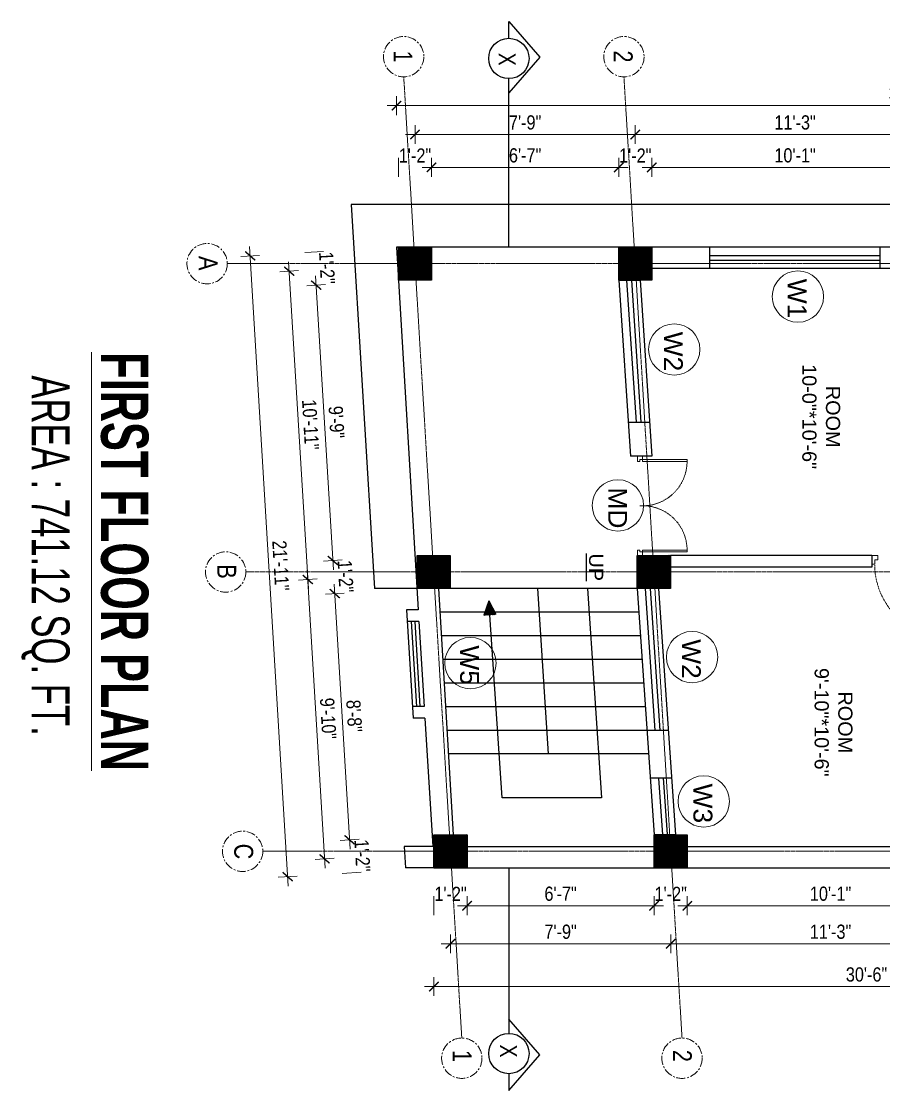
# Model space of a CAD drawing. Header units: inches. Extents: x -10117506 to -5032697, y -6529230 to -3253155.
# Drawn here: x -5061862.5 to -5061497.7, y -3254691.6 to -3254239.3 of the extents above; entities that cross this region are included whole.
import ezdxf

# ---------------------------------------------------------------- set-up
doc = ezdxf.new("R2010")
doc.units = ezdxf.units.IN
doc.header["$LTSCALE"] = 2
doc.header["$MEASUREMENT"] = 0
doc.header["$PDMODE"] = 34
doc.linetypes.add('CENTER', pattern=[2, 1.25, -0.25, 0.25, -0.25])
doc.linetypes.add('HIDDEN', pattern=[0.375, 0.25, -0.125])
doc.layers.get('0').update_dxf_attribs({"linetype": 'CONTINUOUS'})
doc.layers.get('DEFPOINTS').update_dxf_attribs({"color": 141, "linetype": 'CONTINUOUS'})
doc.layers.add('A-Hatch', color=7, linetype='CONTINUOUS')
for name, color, linetype, lineweight in [('Annotate-Lite.w', 177, 'CONTINUOUS', 9), ('Annotations-Bold.w', 177, 'CONTINUOUS', 13), ('DIM 1-100', 4, 'CONTINUOUS', 13), ('Door-Window.w', 4, 'CONTINUOUS', 15), ('TEXT', 181, 'CONTINUOUS', 25), ('Text-100.w', 254, 'CONTINUOUS', 9)]:
    doc.layers.add(name, color=color, linetype=linetype, lineweight=lineweight)
doc.styles.add('ARAIL', font='ARIALN.TTF')
doc.styles.add('Arial', font='arial.ttf', dxfattribs={"width": 0.8, "height": 12})
doc.styles.add('arial.', font='arial.ttf')
doc.styles.add('gaurav', font='arial.ttf')
doc.styles.get("Standard").update_dxf_attribs({"font": 'ARIALN.TTF'})
doc.dimstyles.new('1 by 96', dxfattribs={"dimtxt": 6, "dimasz": 4, "dimexe": 4, "dimexo": 4, "dimgap": 2, "dimtad": 1, "dimdec": 0, "dimzin": 0, "dimdsep": 46, "dimlunit": 4, "dimtxsty": 'Standard', "dimblk": 'ARCHTICK', "dimcen": 0, "dimdle": 4, "dimadec": 0, "dimazin": 0, "dimtfac": 1, "dimtdec": 0, "dimtix": 1, "dimtofl": 0, "dimtmove": 1, "dimatfit": 3, "dimldrblk": 'ARCHTICK', "dimfxl": 4, "dimfxlon": 1, "dimtolj": 1, "dimtzin": 0, "dimlwd": -1, "dimlwe": -1, "dimarcsym": 0})

# ---------------------------------------------------------------- blocks, each defined once
blk = doc.blocks.new('FDFDRE')
at = {"ltscale": 3}
for p, q in [((165701.11, -58637.82), (165701.1, -58641.5)), ((165704.78, -58637.83), (165701.11, -58637.82)), ((165704.78, -58639.66), (165703.55, -58639.66)), ((165703.55, -58639.66), (165703.55, -58641.5)), ((165704.78, -58639.66), (165704.78, -58637.83)), ((165766.98, -58637.83), (165770.65, -58637.82)), ((165766.98, -58639.66), (165766.98, -58637.83)), ((165766.98, -58639.66), (165768.2, -58639.66)), ((165768.2, -58639.66), (165768.2, -58641.5)), ((165770.65, -58637.82), (165770.65, -58641.5)), ((165701.1, -58641.5), (165703.55, -58641.5)), ((165703.55, -58641.5), (165703.53, -58672.63)), ((165703.55, -58641.5), (165704.78, -58641.5)), ((165704.78, -58641.5), (165704.76, -58672.65)), ((165766.98, -58641.5), (165767, -58672.65)), ((165768.2, -58641.5), (165766.98, -58641.5)), ((165770.65, -58641.5), (165768.2, -58641.5)), ((165768.2, -58641.5), (165768.22, -58672.63)), ((165703.53, -58672.63), (165704.76, -58672.65)), ((165768.22, -58672.63), (165767, -58672.65))]:
    blk.add_line(p, q, dxfattribs=at)
at = {"layer": 'Door-Window.w', "color": 9, "linetype": 'HIDDEN', "lineweight": 18}
for centre, start, end in [((165704.78, -58641.5), 269.96183, 3.38353), ((165766.98, -58641.5), 176.61647, 270.03817)]:
    blk.add_arc(centre, 31.16, start, end, dxfattribs=at)
blk = doc.blocks.new('3-0')
at = {"ltscale": 3}
for p, q in [((11063.05, 10097.68), (11065.97, 10099.9)), ((11063.05, 10097.68), (11064.53, 10095.73)), ((11065.25, 10097.81), (11066.71, 10098.92)), ((11065.99, 10096.84), (11065.25, 10097.81)), ((11065.97, 10099.9), (11066.71, 10098.92)), ((11065.99, 10096.84), (11064.53, 10095.73)), ((11085.5, 10074.13), (11110.32, 10092.96)), ((11111.05, 10091.97), (11110.32, 10092.96)), ((11086.24, 10073.15), (11111.05, 10091.97)), ((11084.04, 10073.02), (11082.57, 10071.91)), ((11082.57, 10071.91), (11084.79, 10068.98)), ((11084.04, 10073.02), (11084.78, 10072.04)), ((11084.78, 10072.04), (11086.24, 10073.15)), ((11084.79, 10068.98), (11087.72, 10071.2)), ((11086.24, 10073.15), (11085.5, 10074.13)), ((11087.72, 10071.2), (11086.24, 10073.15))]:
    blk.add_line(p, q, dxfattribs=at)
at = {"layer": 'Door-Window.w', "color": 9, "linetype": 'HIDDEN', "lineweight": 18}
blk.add_arc((11085.5, 10074.13), 31.16, 37.1906, 127.1465, dxfattribs=at)
blk = doc.blocks.new('_ArchTick')
at = {"color": 0, "linetype": 'ByBlock', "const_width": 0.15}
blk.add_lwpolyline([(-0.5, -0.5), (0.5, 0.5)], dxfattribs=at)
blk = doc.blocks.new('*D1929')
at = {"layer": 'DEFPOINTS', "color": 0, "ltscale": 0.5, "transparency": 16777216}
for p in [(-5061595.8, -3254301.04), (-5061595.8, -3254334.75), (-5061474.56, -3254334.75)]:
    blk.add_point(p, dxfattribs=at)
at = {"layer": 'DIM 1-100', "color": 0, "ltscale": 0.5, "transparency": 16777216}
for p, q in [((-5061470.56, -3254301.04), (-5061599.8, -3254301.04)), ((-5061595.8, -3254305.04), (-5061595.8, -3254297.04)), ((-5061474.56, -3254305.04), (-5061474.56, -3254297.04))]:
    blk.add_line(p, q, dxfattribs=at)
at = {"layer": 'DIM 1-100', "color": 0, "ltscale": 0.5, "transparency": 16777216, "xscale": 4, "yscale": 4, "zscale": 4, "rotation": 180}
blk.add_blockref('_ArchTick', (-5061595.8, -3254301.04), dxfattribs=at)
at = {"layer": 'DIM 1-100', "color": 0, "ltscale": 0.5, "transparency": 16777216, "xscale": 4, "yscale": 4, "zscale": 4}
blk.add_blockref('_ArchTick', (-5061474.56, -3254301.04), dxfattribs=at)
at = {"layer": 'DIM 1-100', "color": 0, "ltscale": 0.5, "transparency": 16777216, "insert": (-5061535.18, -3254295.98), "char_height": 6, "attachment_point": 5}
blk.add_mtext('\\A1;10\'-1"', dxfattribs=at)
blk = doc.blocks.new('*D1930')
at = {"layer": 'DEFPOINTS', "color": 0, "ltscale": 0.5, "transparency": 16777216}
for p in [(-5061609.8, -3254301.04), (-5061609.8, -3254334.75), (-5061595.8, -3254334.75)]:
    blk.add_point(p, dxfattribs=at)
at = {"layer": 'DIM 1-100', "color": 0, "ltscale": 0.5, "transparency": 16777216}
for p, q in [((-5061609.8, -3254305.04), (-5061609.8, -3254297.04)), ((-5061595.8, -3254305.04), (-5061595.8, -3254297.04))]:
    blk.add_line(p, q, dxfattribs=at)
at = {"layer": 'DIM 1-100', "color": 0, "ltscale": 0.5, "transparency": 16777216, "insert": (-5061602.8, -3254296.03), "char_height": 6, "attachment_point": 5}
blk.add_mtext('\\A1;1\'-2"', dxfattribs=at)
blk = doc.blocks.new('*D1931')
at = {"layer": 'DEFPOINTS', "color": 0, "ltscale": 0.5, "transparency": 16777216}
for p in [(-5061688.97, -3254301.04), (-5061688.97, -3254334.75), (-5061609.8, -3254334.75)]:
    blk.add_point(p, dxfattribs=at)
at = {"layer": 'DIM 1-100', "color": 0, "ltscale": 0.5, "transparency": 16777216}
for p, q in [((-5061605.8, -3254301.04), (-5061692.97, -3254301.04)), ((-5061688.97, -3254305.04), (-5061688.97, -3254297.04)), ((-5061609.8, -3254305.04), (-5061609.8, -3254297.04))]:
    blk.add_line(p, q, dxfattribs=at)
at = {"layer": 'DIM 1-100', "color": 0, "ltscale": 0.5, "transparency": 16777216, "xscale": 4, "yscale": 4, "zscale": 4, "rotation": 180}
blk.add_blockref('_ArchTick', (-5061688.97, -3254301.04), dxfattribs=at)
at = {"layer": 'DIM 1-100', "color": 0, "ltscale": 0.5, "transparency": 16777216, "xscale": 4, "yscale": 4, "zscale": 4}
blk.add_blockref('_ArchTick', (-5061609.8, -3254301.04), dxfattribs=at)
at = {"layer": 'DIM 1-100', "color": 0, "ltscale": 0.5, "transparency": 16777216, "insert": (-5061649.39, -3254295.98), "char_height": 6, "attachment_point": 5}
blk.add_mtext('\\A1;6\'-7"', dxfattribs=at)
blk = doc.blocks.new('*D1932')
at = {"layer": 'DEFPOINTS', "color": 0, "ltscale": 0.5, "transparency": 16777216}
for p in [(-5061702.97, -3254301.04), (-5061702.97, -3254334.75), (-5061688.97, -3254334.75)]:
    blk.add_point(p, dxfattribs=at)
at = {"layer": 'DIM 1-100', "color": 0, "ltscale": 0.5, "transparency": 16777216}
for p, q in [((-5061702.97, -3254305.04), (-5061702.97, -3254297.04)), ((-5061688.97, -3254305.04), (-5061688.97, -3254297.04))]:
    blk.add_line(p, q, dxfattribs=at)
at = {"layer": 'DIM 1-100', "color": 0, "ltscale": 0.5, "transparency": 16777216, "insert": (-5061695.97, -3254296.03), "char_height": 6, "attachment_point": 5}
blk.add_mtext('\\A1;1\'-2"', dxfattribs=at)
blk = doc.blocks.new('*D1933')
at = {"layer": 'DEFPOINTS', "color": 0, "ltscale": 0.5, "transparency": 16777216}
for p in [(-5061602.8, -3254287.11), (-5061695.97, -3254341.75), (-5061602.8, -3254341.75)]:
    blk.add_point(p, dxfattribs=at)
at = {"layer": 'DIM 1-100', "color": 0, "ltscale": 0.5, "transparency": 16777216}
for p, q in [((-5061699.97, -3254287.11), (-5061598.8, -3254287.11)), ((-5061695.97, -3254291.11), (-5061695.97, -3254283.11)), ((-5061602.8, -3254291.11), (-5061602.8, -3254283.11))]:
    blk.add_line(p, q, dxfattribs=at)
at = {"layer": 'DIM 1-100', "color": 0, "ltscale": 0.5, "transparency": 16777216, "xscale": 4, "yscale": 4, "zscale": 4, "rotation": 180}
blk.add_blockref('_ArchTick', (-5061695.97, -3254287.11), dxfattribs=at)
at = {"layer": 'DIM 1-100', "color": 0, "ltscale": 0.5, "transparency": 16777216, "xscale": 4, "yscale": 4, "zscale": 4}
blk.add_blockref('_ArchTick', (-5061602.8, -3254287.11), dxfattribs=at)
at = {"layer": 'DIM 1-100', "color": 0, "ltscale": 0.5, "transparency": 16777216, "insert": (-5061649.39, -3254282.05), "char_height": 6, "attachment_point": 5}
blk.add_mtext('\\A1;7\'-9"', dxfattribs=at)
blk = doc.blocks.new('*D1934')
at = {"layer": 'DEFPOINTS', "color": 0, "ltscale": 0.5, "transparency": 16777216}
for p in [(-5061467.56, -3254287.11), (-5061602.8, -3254341.75), (-5061467.56, -3254341.75)]:
    blk.add_point(p, dxfattribs=at)
at = {"layer": 'DIM 1-100', "color": 0, "ltscale": 0.5, "transparency": 16777216}
for p, q in [((-5061606.8, -3254287.11), (-5061463.56, -3254287.11)), ((-5061602.8, -3254291.11), (-5061602.8, -3254283.11)), ((-5061467.56, -3254291.11), (-5061467.56, -3254283.11))]:
    blk.add_line(p, q, dxfattribs=at)
at = {"layer": 'DIM 1-100', "color": 0, "ltscale": 0.5, "transparency": 16777216, "xscale": 4, "yscale": 4, "zscale": 4, "rotation": 180}
blk.add_blockref('_ArchTick', (-5061602.8, -3254287.11), dxfattribs=at)
at = {"layer": 'DIM 1-100', "color": 0, "ltscale": 0.5, "transparency": 16777216, "xscale": 4, "yscale": 4, "zscale": 4}
blk.add_blockref('_ArchTick', (-5061467.56, -3254287.11), dxfattribs=at)
at = {"layer": 'DIM 1-100', "color": 0, "ltscale": 0.5, "transparency": 16777216, "insert": (-5061535.18, -3254282.05), "char_height": 6, "attachment_point": 5}
blk.add_mtext('\\A1;11\'-3"', dxfattribs=at)
blk = doc.blocks.new('*D1936')
at = {"layer": 'DEFPOINTS', "color": 0, "ltscale": 0.5, "transparency": 16777216}
for p in [(-5061703.82, -3254274.9), (-5061703.82, -3254334.75), (-5061269.77, -3254334.75)]:
    blk.add_point(p, dxfattribs=at)
at = {"layer": 'DIM 1-100', "color": 0, "ltscale": 0.5, "transparency": 16777216}
for p, q in [((-5061703.82, -3254278.9), (-5061703.82, -3254270.9)), ((-5061269.77, -3254278.9), (-5061269.77, -3254270.9)), ((-5061265.77, -3254274.9), (-5061707.82, -3254274.9))]:
    blk.add_line(p, q, dxfattribs=at)
at = {"layer": 'DIM 1-100', "color": 0, "ltscale": 0.5, "transparency": 16777216, "xscale": 4, "yscale": 4, "zscale": 4, "rotation": 180}
blk.add_blockref('_ArchTick', (-5061703.82, -3254274.9), dxfattribs=at)
at = {"layer": 'DIM 1-100', "color": 0, "ltscale": 0.5, "transparency": 16777216, "xscale": 4, "yscale": 4, "zscale": 4}
blk.add_blockref('_ArchTick', (-5061269.77, -3254274.9), dxfattribs=at)
at = {"layer": 'DIM 1-100', "color": 0, "ltscale": 0.5, "transparency": 16777216, "insert": (-5061486.79, -3254269.84), "char_height": 6, "attachment_point": 5}
blk.add_mtext('\\A1;36\'-2"', dxfattribs=at)
blk = doc.blocks.new('*D1937')
at = {"layer": 'DEFPOINTS', "color": 0, "ltscale": 0.5, "transparency": 16777216}
for p in [(-5061703.82, -3254334.75), (-5061737.77, -3254350.84), (-5061702.98, -3254348.75)]:
    blk.add_point(p, dxfattribs=at)
at = {"layer": 'DIM 1-100', "color": 0, "ltscale": 0.5, "transparency": 16777216}
for p, q in [((-5061734.62, -3254336.6), (-5061742.6, -3254337.08)), ((-5061733.78, -3254350.6), (-5061741.76, -3254351.08))]:
    blk.add_line(p, q, dxfattribs=at)
at = {"layer": 'DIM 1-100', "color": 0, "ltscale": 0.5, "transparency": 16777216, "insert": (-5061733.19, -3254343.54), "char_height": 6, "attachment_point": 5, "rotation": 273.4431}
blk.add_mtext('\\A1;1\'-2"', dxfattribs=at)
blk = doc.blocks.new('*D1938')
at = {"layer": 'DEFPOINTS', "color": 0, "ltscale": 0.5, "transparency": 16777216}
for p in [(-5061702.98, -3254348.75), (-5061730.76, -3254467.31), (-5061695.13, -3254465.17)]:
    blk.add_point(p, dxfattribs=at)
at = {"layer": 'DIM 1-100', "color": 0, "ltscale": 0.5, "transparency": 16777216}
for p, q in [((-5061733.78, -3254350.6), (-5061741.76, -3254351.08)), ((-5061738.01, -3254346.85), (-5061730.52, -3254471.31)), ((-5061726.77, -3254467.07), (-5061734.75, -3254467.55))]:
    blk.add_line(p, q, dxfattribs=at)
at = {"layer": 'DIM 1-100', "color": 0, "ltscale": 0.5, "transparency": 16777216, "xscale": 4, "yscale": 4, "zscale": 4}
for p, rotation in [((-5061737.77, -3254350.84), 93.44314895795594), ((-5061730.76, -3254467.31), 273.4431489579559)]:
    blk.add_blockref('_ArchTick', p, dxfattribs=dict(at, rotation=rotation))
at = {"layer": 'DIM 1-100', "color": 0, "ltscale": 0.5, "transparency": 16777216, "insert": (-5061729.21, -3254408.77), "char_height": 6, "attachment_point": 5, "rotation": 273.4431}
blk.add_mtext('\\A1;9\'-9"', dxfattribs=at)
blk = doc.blocks.new('*D1939')
at = {"layer": 'DEFPOINTS', "color": 0, "ltscale": 0.5, "transparency": 16777216}
for p in [(-5061695.13, -3254465.17), (-5061729.92, -3254481.32), (-5061695.13, -3254479.23)]:
    blk.add_point(p, dxfattribs=at)
at = {"layer": 'DIM 1-100', "color": 0, "ltscale": 0.5, "transparency": 16777216}
for p, q in [((-5061726.77, -3254467.07), (-5061734.75, -3254467.55)), ((-5061725.93, -3254481.08), (-5061733.91, -3254481.56))]:
    blk.add_line(p, q, dxfattribs=at)
at = {"layer": 'DIM 1-100', "color": 0, "ltscale": 0.5, "transparency": 16777216, "insert": (-5061725.34, -3254474.02), "char_height": 6, "attachment_point": 5, "rotation": 273.4431}
blk.add_mtext('\\A1;1\'-2"', dxfattribs=at)
blk = doc.blocks.new('*D1940')
at = {"layer": 'DEFPOINTS', "color": 0, "ltscale": 0.5, "transparency": 16777216}
for p in [(-5061695.13, -3254479.23), (-5061723.65, -3254585.48), (-5061687.96, -3254583.33)]:
    blk.add_point(p, dxfattribs=at)
at = {"layer": 'DIM 1-100', "color": 0, "ltscale": 0.5, "transparency": 16777216}
for p, q in [((-5061730.16, -3254477.33), (-5061723.41, -3254589.47)), ((-5061725.93, -3254481.08), (-5061733.91, -3254481.56)), ((-5061719.66, -3254585.24), (-5061727.65, -3254585.72))]:
    blk.add_line(p, q, dxfattribs=at)
at = {"layer": 'DIM 1-100', "color": 0, "ltscale": 0.5, "transparency": 16777216, "xscale": 4, "yscale": 4, "zscale": 4}
for p, rotation in [((-5061729.92, -3254481.32), 93.44314895795594), ((-5061723.65, -3254585.48), 273.4431489579559)]:
    blk.add_blockref('_ArchTick', p, dxfattribs=dict(at, rotation=rotation))
at = {"layer": 'DIM 1-100', "color": 0, "ltscale": 0.5, "transparency": 16777216, "insert": (-5061721.73, -3254533.09), "char_height": 6, "attachment_point": 5, "rotation": 273.4431}
blk.add_mtext('\\A1;8\'-8"', dxfattribs=at)
blk = doc.blocks.new('*D1941')
at = {"layer": 'DEFPOINTS', "color": 0, "ltscale": 0.5, "transparency": 16777216}
for p in [(-5061687.96, -3254583.33), (-5061722.81, -3254599.43), (-5061687.96, -3254597.33)]:
    blk.add_point(p, dxfattribs=at)
at = {"layer": 'DIM 1-100', "color": 0, "ltscale": 0.5, "transparency": 16777216}
for p, q in [((-5061719.66, -3254585.24), (-5061727.65, -3254585.72)), ((-5061718.82, -3254599.19), (-5061726.81, -3254599.67))]:
    blk.add_line(p, q, dxfattribs=at)
at = {"layer": 'DIM 1-100', "color": 0, "ltscale": 0.5, "transparency": 16777216, "insert": (-5061718.23, -3254592.15), "char_height": 6, "attachment_point": 5, "rotation": 273.4431}
blk.add_mtext('\\A1;1\'-2"', dxfattribs=at)
blk = doc.blocks.new('*D1942')
at = {"layer": 'DEFPOINTS', "color": 0, "ltscale": 0.5, "transparency": 16777216}
for p in [(-5061695.97, -3254341.75), (-5061688.13, -3254472.17), (-5061741.34, -3254475.37)]:
    blk.add_point(p, dxfattribs=at)
at = {"layer": 'DIM 1-100', "color": 0, "ltscale": 0.5, "transparency": 16777216}
for p, q in [((-5061749.43, -3254340.95), (-5061741.1, -3254479.36)), ((-5061745.2, -3254344.71), (-5061753.18, -3254345.19)), ((-5061737.35, -3254475.13), (-5061745.33, -3254475.61))]:
    blk.add_line(p, q, dxfattribs=at)
at = {"layer": 'DIM 1-100', "color": 0, "ltscale": 0.5, "transparency": 16777216, "xscale": 4, "yscale": 4, "zscale": 4}
for p, rotation in [((-5061749.19, -3254344.95), 93.44314890062253), ((-5061741.34, -3254475.37), 273.4431489006225)]:
    blk.add_blockref('_ArchTick', p, dxfattribs=dict(at, rotation=rotation))
at = {"layer": 'DIM 1-100', "color": 0, "ltscale": 0.5, "transparency": 16777216, "insert": (-5061740.21, -3254409.85), "char_height": 6, "attachment_point": 5, "rotation": 273.4431}
blk.add_mtext('\\A1;10\'-11"', dxfattribs=at)
blk = doc.blocks.new('*D1943')
at = {"layer": 'DEFPOINTS', "color": 0, "ltscale": 0.5, "transparency": 16777216}
for p in [(-5061688.13, -3254472.17), (-5061680.96, -3254590.33), (-5061734.23, -3254593.54)]:
    blk.add_point(p, dxfattribs=at)
at = {"layer": 'DIM 1-100', "color": 0, "ltscale": 0.5, "transparency": 16777216}
for p, q in [((-5061741.58, -3254471.38), (-5061733.99, -3254597.53)), ((-5061737.35, -3254475.13), (-5061745.33, -3254475.61)), ((-5061730.24, -3254593.3), (-5061738.23, -3254593.78))]:
    blk.add_line(p, q, dxfattribs=at)
at = {"layer": 'DIM 1-100', "color": 0, "ltscale": 0.5, "transparency": 16777216, "xscale": 4, "yscale": 4, "zscale": 4}
for p, rotation in [((-5061741.34, -3254475.37), 93.44314895795594), ((-5061734.23, -3254593.54), 273.4431489579559)]:
    blk.add_blockref('_ArchTick', p, dxfattribs=dict(at, rotation=rotation))
at = {"layer": 'DIM 1-100', "color": 0, "ltscale": 0.5, "transparency": 16777216, "insert": (-5061732.73, -3254534.15), "char_height": 6, "attachment_point": 5, "rotation": 273.4431}
blk.add_mtext('\\A1;9\'-10"', dxfattribs=at)
blk = doc.blocks.new('*D1944')
at = {"layer": 'DEFPOINTS', "color": 0, "ltscale": 0.5, "transparency": 16777216}
for p in [(-5061703.82, -3254334.75), (-5061687.96, -3254597.33), (-5061749.84, -3254601.07)]:
    blk.add_point(p, dxfattribs=at)
at = {"layer": 'DIM 1-100', "color": 0, "ltscale": 0.5, "transparency": 16777216}
for p, q in [((-5061765.94, -3254334.49), (-5061749.6, -3254605.06)), ((-5061761.71, -3254338.24), (-5061769.69, -3254338.72)), ((-5061745.84, -3254600.83), (-5061753.83, -3254601.31))]:
    blk.add_line(p, q, dxfattribs=at)
at = {"layer": 'DIM 1-100', "color": 0, "ltscale": 0.5, "transparency": 16777216, "xscale": 4, "yscale": 4, "zscale": 4}
for p, rotation in [((-5061765.7, -3254338.48), 93.45713446702187), ((-5061749.84, -3254601.07), 273.4571344670219)]:
    blk.add_blockref('_ArchTick', p, dxfattribs=dict(at, rotation=rotation))
at = {"layer": 'DIM 1-100', "color": 0, "ltscale": 0.5, "transparency": 16777216, "insert": (-5061752.76, -3254469.47), "char_height": 6, "attachment_point": 5, "rotation": 273.4571}
blk.add_mtext('\\A1;21\'-11"', dxfattribs=at)
blk = doc.blocks.new('*D1945')
at = {"layer": 'DEFPOINTS', "color": 0, "ltscale": 0.5, "transparency": 16777216}
for p in [(-5061687.96, -3254597.33), (-5061673.96, -3254597.33), (-5061673.96, -3254613.38)]:
    blk.add_point(p, dxfattribs=at)
at = {"layer": 'DIM 1-100', "color": 0, "ltscale": 0.5, "transparency": 16777216}
for p, q in [((-5061687.96, -3254609.38), (-5061687.96, -3254617.38)), ((-5061673.96, -3254609.38), (-5061673.96, -3254617.38))]:
    blk.add_line(p, q, dxfattribs=at)
at = {"layer": 'DIM 1-100', "color": 0, "ltscale": 0.5, "transparency": 16777216, "insert": (-5061680.96, -3254608.36), "char_height": 6, "attachment_point": 5}
blk.add_mtext('\\A1;1\'-2"', dxfattribs=at)
blk = doc.blocks.new('*D1946')
at = {"layer": 'DEFPOINTS', "color": 0, "ltscale": 0.5, "transparency": 16777216}
for p in [(-5061673.96, -3254597.33), (-5061594.79, -3254597.33), (-5061594.79, -3254613.38)]:
    blk.add_point(p, dxfattribs=at)
at = {"layer": 'DIM 1-100', "color": 0, "ltscale": 0.5, "transparency": 16777216}
for p, q in [((-5061673.96, -3254609.38), (-5061673.96, -3254617.38)), ((-5061594.79, -3254609.38), (-5061594.79, -3254617.38)), ((-5061677.96, -3254613.38), (-5061590.79, -3254613.38))]:
    blk.add_line(p, q, dxfattribs=at)
at = {"layer": 'DIM 1-100', "color": 0, "ltscale": 0.5, "transparency": 16777216, "xscale": 4, "yscale": 4, "zscale": 4, "rotation": 180}
blk.add_blockref('_ArchTick', (-5061673.96, -3254613.38), dxfattribs=at)
at = {"layer": 'DIM 1-100', "color": 0, "ltscale": 0.5, "transparency": 16777216, "xscale": 4, "yscale": 4, "zscale": 4}
blk.add_blockref('_ArchTick', (-5061594.79, -3254613.38), dxfattribs=at)
at = {"layer": 'DIM 1-100', "color": 0, "ltscale": 0.5, "transparency": 16777216, "insert": (-5061634.37, -3254608.31), "char_height": 6, "attachment_point": 5}
blk.add_mtext('\\A1;6\'-7"', dxfattribs=at)
blk = doc.blocks.new('*D1947')
at = {"layer": 'DEFPOINTS', "color": 0, "ltscale": 0.5, "transparency": 16777216}
for p in [(-5061594.79, -3254597.33), (-5061580.79, -3254597.33), (-5061580.79, -3254613.38)]:
    blk.add_point(p, dxfattribs=at)
at = {"layer": 'DIM 1-100', "color": 0, "ltscale": 0.5, "transparency": 16777216}
for p, q in [((-5061594.79, -3254609.38), (-5061594.79, -3254617.38)), ((-5061580.79, -3254609.38), (-5061580.79, -3254617.38))]:
    blk.add_line(p, q, dxfattribs=at)
at = {"layer": 'DIM 1-100', "color": 0, "ltscale": 0.5, "transparency": 16777216, "insert": (-5061587.79, -3254608.36), "char_height": 6, "attachment_point": 5}
blk.add_mtext('\\A1;1\'-2"', dxfattribs=at)
blk = doc.blocks.new('*D1948')
at = {"layer": 'DEFPOINTS', "color": 0, "ltscale": 0.5, "transparency": 16777216}
for p in [(-5061580.79, -3254597.33), (-5061459.54, -3254597.31), (-5061459.54, -3254613.38)]:
    blk.add_point(p, dxfattribs=at)
at = {"layer": 'DIM 1-100', "color": 0, "ltscale": 0.5, "transparency": 16777216}
for p, q in [((-5061580.79, -3254609.38), (-5061580.79, -3254617.38)), ((-5061459.54, -3254609.38), (-5061459.54, -3254617.38)), ((-5061584.79, -3254613.38), (-5061455.54, -3254613.38))]:
    blk.add_line(p, q, dxfattribs=at)
at = {"layer": 'DIM 1-100', "color": 0, "ltscale": 0.5, "transparency": 16777216, "xscale": 4, "yscale": 4, "zscale": 4, "rotation": 180}
blk.add_blockref('_ArchTick', (-5061580.79, -3254613.38), dxfattribs=at)
at = {"layer": 'DIM 1-100', "color": 0, "ltscale": 0.5, "transparency": 16777216, "xscale": 4, "yscale": 4, "zscale": 4}
blk.add_blockref('_ArchTick', (-5061459.54, -3254613.38), dxfattribs=at)
at = {"layer": 'DIM 1-100', "color": 0, "ltscale": 0.5, "transparency": 16777216, "insert": (-5061520.16, -3254608.31), "char_height": 6, "attachment_point": 5}
blk.add_mtext('\\A1;10\'-1"', dxfattribs=at)
blk = doc.blocks.new('*D1954')
at = {"layer": 'DEFPOINTS', "color": 0, "ltscale": 0.5, "transparency": 16777216}
for p in [(-5061680.96, -3254590.33), (-5061587.79, -3254590.33), (-5061587.79, -3254629.46)]:
    blk.add_point(p, dxfattribs=at)
at = {"layer": 'DIM 1-100', "color": 0, "ltscale": 0.5, "transparency": 16777216}
for p, q in [((-5061680.96, -3254625.46), (-5061680.96, -3254633.46)), ((-5061587.79, -3254625.46), (-5061587.79, -3254633.46)), ((-5061684.96, -3254629.46), (-5061583.79, -3254629.46))]:
    blk.add_line(p, q, dxfattribs=at)
at = {"layer": 'DIM 1-100', "color": 0, "ltscale": 0.5, "transparency": 16777216, "xscale": 4, "yscale": 4, "zscale": 4, "rotation": 180}
blk.add_blockref('_ArchTick', (-5061680.96, -3254629.46), dxfattribs=at)
at = {"layer": 'DIM 1-100', "color": 0, "ltscale": 0.5, "transparency": 16777216, "xscale": 4, "yscale": 4, "zscale": 4}
blk.add_blockref('_ArchTick', (-5061587.79, -3254629.46), dxfattribs=at)
at = {"layer": 'DIM 1-100', "color": 0, "ltscale": 0.5, "transparency": 16777216, "insert": (-5061634.37, -3254624.39), "char_height": 6, "attachment_point": 5}
blk.add_mtext('\\A1;7\'-9"', dxfattribs=at)
blk = doc.blocks.new('*D1955')
at = {"layer": 'DEFPOINTS', "color": 0, "ltscale": 0.5, "transparency": 16777216}
for p in [(-5061587.79, -3254590.33), (-5061452.54, -3254590.31), (-5061452.54, -3254629.46)]:
    blk.add_point(p, dxfattribs=at)
at = {"layer": 'DIM 1-100', "color": 0, "ltscale": 0.5, "transparency": 16777216}
for p, q in [((-5061587.79, -3254625.46), (-5061587.79, -3254633.46)), ((-5061452.54, -3254625.46), (-5061452.54, -3254633.46)), ((-5061591.79, -3254629.46), (-5061448.54, -3254629.46))]:
    blk.add_line(p, q, dxfattribs=at)
at = {"layer": 'DIM 1-100', "color": 0, "ltscale": 0.5, "transparency": 16777216, "xscale": 4, "yscale": 4, "zscale": 4, "rotation": 180}
blk.add_blockref('_ArchTick', (-5061587.79, -3254629.46), dxfattribs=at)
at = {"layer": 'DIM 1-100', "color": 0, "ltscale": 0.5, "transparency": 16777216, "xscale": 4, "yscale": 4, "zscale": 4}
blk.add_blockref('_ArchTick', (-5061452.54, -3254629.46), dxfattribs=at)
at = {"layer": 'DIM 1-100', "color": 0, "ltscale": 0.5, "transparency": 16777216, "insert": (-5061520.16, -3254624.39), "char_height": 6, "attachment_point": 5}
blk.add_mtext('\\A1;11\'-3"', dxfattribs=at)
blk = doc.blocks.new('*D1958')
at = {"layer": 'DEFPOINTS', "color": 0, "ltscale": 0.5, "transparency": 16777216}
for p in [(-5061687.96, -3254597.33), (-5061321.95, -3254597.33), (-5061321.95, -3254647.53)]:
    blk.add_point(p, dxfattribs=at)
at = {"layer": 'DIM 1-100', "color": 0, "ltscale": 0.5, "transparency": 16777216}
for p, q in [((-5061687.96, -3254643.53), (-5061687.96, -3254651.53)), ((-5061321.95, -3254643.53), (-5061321.95, -3254651.53)), ((-5061691.96, -3254647.53), (-5061317.95, -3254647.53))]:
    blk.add_line(p, q, dxfattribs=at)
at = {"layer": 'DIM 1-100', "color": 0, "ltscale": 0.5, "transparency": 16777216, "xscale": 4, "yscale": 4, "zscale": 4, "rotation": 180}
blk.add_blockref('_ArchTick', (-5061687.96, -3254647.53), dxfattribs=at)
at = {"layer": 'DIM 1-100', "color": 0, "ltscale": 0.5, "transparency": 16777216, "xscale": 4, "yscale": 4, "zscale": 4}
blk.add_blockref('_ArchTick', (-5061321.95, -3254647.53), dxfattribs=at)
at = {"layer": 'DIM 1-100', "color": 0, "ltscale": 0.5, "transparency": 16777216, "insert": (-5061504.95, -3254642.47), "char_height": 6, "attachment_point": 5}
blk.add_mtext('\\A1;30\'-6"', dxfattribs=at)

msp = doc.modelspace()

# ---------------------------------------------------------------- hatches: boundary and pattern name
at = {"layer": 'A-Hatch', "ltscale": 0.5}
h = msp.add_hatch(dxfattribs=at)
h.set_pattern_fill('ANSI31', color=256, angle=270)
h.set_pattern_definition([(315, (-1803303.27571, -8345638.45821), (0.0883883476483, 0.0883883476483), [])])
h.paths.add_polyline_path([(-5061688.97, -3254348.75), (-5061688.97, -3254334.75), (-5061702.97, -3254334.75), (-5061702.97, -3254348.75)])
h = msp.add_hatch(dxfattribs=at)
h.set_pattern_fill('ANSI31', color=256, angle=270)
h.set_pattern_definition([(315, (-1803210.10616, -8345638.45821), (0.0883883476483, 0.0883883476483), [])])
h.paths.add_polyline_path([(-5061595.8, -3254348.75), (-5061595.8, -3254334.75), (-5061609.8, -3254334.75), (-5061609.8, -3254348.75)])
h = msp.add_hatch(dxfattribs=at)
h.set_pattern_fill('ANSI31', color=256, angle=270)
h.set_pattern_definition([(315, (-1803295.42852, -8345768.88234), (0.0883883476483, 0.0883883476483), [])])
h.paths.add_polyline_path([(-5061681.13, -3254479.17), (-5061681.13, -3254465.17), (-5061695.13, -3254465.17), (-5061695.13, -3254479.17)])
h = msp.add_hatch(dxfattribs=at)
h.set_pattern_fill('ANSI31', color=256, angle=270)
h.set_pattern_definition([(315, (-1803202.21321, -8345768.88234), (0.0883883476483, 0.0883883476483), [])])
h.paths.add_polyline_path([(-5061587.91, -3254479.17), (-5061587.91, -3254465.17), (-5061601.91, -3254465.17), (-5061601.91, -3254479.17)])
h = msp.add_hatch(dxfattribs=at)
h.set_pattern_fill('ANSI31', color=256, angle=273.8047)
h.set_pattern_definition([(318.8046545382, (-1472237.79471, -8118293.89012), (0.0823285417504, 0.0940585520474), [])])
h.paths.add_polyline_path([(-5061664.71, -3254484.34), (-5061666.82, -3254490.42), (-5061661.81, -3254490.09)])
h = msp.add_hatch(dxfattribs=at)
h.set_pattern_fill('ANSI31', color=256, angle=270)
h.set_pattern_definition([(315, (-1803288.25824, -8345887.04368), (0.0883883476483, 0.0883883476483), [])])
h.paths.add_polyline_path([(-5061673.96, -3254597.33), (-5061673.96, -3254583.33), (-5061687.96, -3254583.33), (-5061687.96, -3254597.33)])
h = msp.add_hatch(dxfattribs=at)
h.set_pattern_fill('ANSI31', color=256, angle=270)
h.set_pattern_definition([(315, (-1803195.08869, -8345887.04368), (0.0883883476483, 0.0883883476483), [])])
h.paths.add_polyline_path([(-5061580.79, -3254597.33), (-5061580.79, -3254583.33), (-5061594.79, -3254583.33), (-5061594.79, -3254597.33)])

# ---------------------------------------------------------------- linework, layer by layer
at = {"ltscale": 0.5}
for p, q in [((-5061271.26, -3254316.75), (-5061722.93, -3254316.75)), ((-5061722.93, -3254316.75), (-5061713.16, -3254479.23)), ((-5061269.77, -3254334.75), (-5061703.82, -3254334.75)), ((-5061703.82, -3254334.75), (-5061694.59, -3254488.15)), ((-5061571.18, -3254343.75), (-5061571.18, -3254334.75)), ((-5061499.18, -3254343.75), (-5061499.18, -3254334.75)), ((-5061571.18, -3254338.25), (-5061499.18, -3254338.25)), ((-5061571.18, -3254340.25), (-5061499.18, -3254340.25)), ((-5061474.56, -3254343.75), (-5061595.8, -3254343.75)), ((-5061609.8, -3254348.75), (-5061604.77, -3254423.17)), ((-5061609.8, -3254348.75), (-5061600.78, -3254348.75)), ((-5061602.23, -3254408.75), (-5061606.3, -3254348.75)), ((-5061600.23, -3254408.75), (-5061604.29, -3254348.75)), ((-5061600.78, -3254348.75), (-5061595.75, -3254423.17)), ((-5061605.74, -3254408.75), (-5061596.72, -3254408.75)), ((-5061595.75, -3254423.17), (-5061604.77, -3254423.17)), ((-5061502.68, -3254465.17), (-5061587.92, -3254465.17)), ((-5061502.68, -3254465.17), (-5061502.68, -3254470.17)), ((-5061502.68, -3254470.17), (-5061587.92, -3254470.17)), ((-5061695.13, -3254479.23), (-5061713.16, -3254479.23)), ((-5061686.08, -3254479.17), (-5061679.78, -3254583.33)), ((-5061601.92, -3254479.17), (-5061686.08, -3254479.17)), ((-5061639.49, -3254549.17), (-5061644, -3254479.17)), ((-5061622.96, -3254479.19), (-5061617.07, -3254567.75)), ((-5061601.92, -3254479.17), (-5061594.79, -3254583.33)), ((-5061592.9, -3254479.17), (-5061601.92, -3254479.17)), ((-5061594.3, -3254539.17), (-5061598.42, -3254479.17)), ((-5061592.3, -3254539.17), (-5061596.41, -3254479.17)), ((-5061592.9, -3254479.17), (-5061585.76, -3254583.33)), ((-5061664.71, -3254484.34), (-5061666.82, -3254490.42)), ((-5061664.71, -3254484.34), (-5061661.81, -3254490.09)), ((-5061694.59, -3254488.15), (-5061699.59, -3254488.15)), ((-5061699.59, -3254488.15), (-5061696.81, -3254534.07)), ((-5061643.36, -3254489.17), (-5061685.47, -3254489.17)), ((-5061661.81, -3254490.09), (-5061666.82, -3254490.42)), ((-5061659.16, -3254567.75), (-5061664.32, -3254490.25)), ((-5061601.24, -3254489.17), (-5061643.36, -3254489.17)), ((-5061694.29, -3254493.15), (-5061699.29, -3254493.15)), ((-5061697.54, -3254493.15), (-5061695.37, -3254529.07)), ((-5061696.03, -3254493.15), (-5061693.87, -3254529.07)), ((-5061694.29, -3254493.15), (-5061692.12, -3254529.07)), ((-5061642.71, -3254499.17), (-5061684.87, -3254499.17)), ((-5061600.55, -3254499.17), (-5061642.71, -3254499.17)), ((-5061642.07, -3254509.17), (-5061684.26, -3254509.17)), ((-5061599.87, -3254509.17), (-5061642.07, -3254509.17)), ((-5061641.42, -3254519.17), (-5061683.66, -3254519.17)), ((-5061599.18, -3254519.17), (-5061641.42, -3254519.17)), ((-5061692.12, -3254529.07), (-5061697.12, -3254529.07)), ((-5061640.78, -3254529.17), (-5061683.06, -3254529.17)), ((-5061598.5, -3254529.17), (-5061640.78, -3254529.17)), ((-5061691.81, -3254534.07), (-5061696.81, -3254534.07)), ((-5061691.81, -3254534.07), (-5061688.5, -3254588.33)), ((-5061640.13, -3254539.17), (-5061682.45, -3254539.17)), ((-5061597.81, -3254539.17), (-5061640.13, -3254539.17)), ((-5061588.79, -3254539.17), (-5061597.81, -3254539.17)), ((-5061639.49, -3254549.17), (-5061681.85, -3254549.17)), ((-5061597.13, -3254549.17), (-5061639.49, -3254549.17)), ((-5061587.41, -3254559.33), (-5061596.43, -3254559.33)), ((-5061592.92, -3254559.4), (-5061591.27, -3254583.4)), ((-5061590.92, -3254559.26), (-5061589.28, -3254583.26)), ((-5061617.07, -3254567.75), (-5061659.16, -3254567.75)), ((-5061585.76, -3254583.33), (-5061594.79, -3254583.33)), ((-5061700.53, -3254588.33), (-5061699.98, -3254597.33)), ((-5061687.96, -3254588.33), (-5061700.53, -3254588.33)), ((-5061673.96, -3254588.33), (-5061594.79, -3254588.33)), ((-5061580.79, -3254588.33), (-5061459.54, -3254588.33)), ((-5061687.96, -3254597.33), (-5061699.98, -3254597.33)), ((-5061687.96, -3254597.33), (-5061321.95, -3254597.33))]:
    msp.add_line(p, q, dxfattribs=at)
for points in [[(-5061688.97, -3254334.75), (-5061688.97, -3254348.75), (-5061702.97, -3254348.75), (-5061702.97, -3254334.75)], [(-5061595.8, -3254334.75), (-5061595.8, -3254348.75), (-5061609.8, -3254348.75), (-5061609.8, -3254334.75)], [(-5061681.13, -3254465.17), (-5061681.13, -3254479.17), (-5061695.13, -3254479.17), (-5061695.13, -3254465.17)], [(-5061587.92, -3254465.17), (-5061587.92, -3254479.17), (-5061601.92, -3254479.17), (-5061601.92, -3254465.17)], [(-5061673.96, -3254583.33), (-5061673.96, -3254597.33), (-5061687.96, -3254597.33), (-5061687.96, -3254583.33)], [(-5061580.79, -3254583.33), (-5061580.79, -3254597.33), (-5061594.79, -3254597.33), (-5061594.79, -3254583.33)]]:
    msp.add_lwpolyline(points, close=True, dxfattribs=at)
at = {"layer": 'Annotate-Lite.w', "ltscale": 0.005}
for centre in [(-5061533.96, -3254355.68), (-5061586.32, -3254378.06), (-5061610.12, -3254444), (-5061672.54, -3254510.74), (-5061578.73, -3254508.15), (-5061573.83, -3254569.21)]:
    msp.add_circle(centre, 10.86, dxfattribs=at)
at = {"layer": 'Annotations-Bold.w', "linetype": 'CENTER', "ltscale": 0.3}
for p, q in [((-5061700.75, -3254262.75), (-5061676.18, -3254669.33)), ((-5061607.58, -3254262.75), (-5061583.01, -3254669.33)), ((-5061775.4, -3254341.75), (-5061197.18, -3254341.75)), ((-5061767.55, -3254472.17), (-5061189.34, -3254472.17)), ((-5061760.38, -3254590.33), (-5061182.17, -3254590.33))]:
    msp.add_line(p, q, dxfattribs=at)
at = {"layer": 'Annotations-Bold.w', "linetype": 'CENTER', "ltscale": 1.5}
for centre in [(-5061700.75, -3254254.21), (-5061607.58, -3254254.21), (-5061783.93, -3254341.75), (-5061776.08, -3254472.17), (-5061768.91, -3254590.33), (-5061676.18, -3254677.86), (-5061583.01, -3254677.86)]:
    msp.add_circle(centre, 8.53, dxfattribs=at)
at = {"layer": 'TEXT'}
for points in [[(-5061656.27, -3254246.41), (-5061656.27, -3254239.27), (-5061643.19, -3254254.41), (-5061656.27, -3254269.55)], [(-5061656.27, -3254334.75), (-5061656.27, -3254263.48)], [(-5061656.27, -3254597.33), (-5061656.27, -3254667.36)], [(-5061656.27, -3254684.43), (-5061656.27, -3254691.57), (-5061643.19, -3254676.43), (-5061656.27, -3254661.29)]]:
    msp.add_lwpolyline(points, dxfattribs=at)
for centre in [(-5061656.27, -3254254.94), (-5061656.27, -3254675.89)]:
    msp.add_circle(centre, 8.53, dxfattribs=at)

# ---------------------------------------------------------------- block references
at = {"layer": 'Door-Window.w', "ltscale": 0.005, "xscale": 0.6039383709430695, "yscale": 0.6039383709430695, "zscale": 0.6039383709985556, "rotation": 89.99999999999999}
msp.add_blockref('FDFDRE', (-5097015.54, -3354538.43), dxfattribs=at)
at = {"layer": 'Door-Window.w', "linetype": 'ByBlock', "xscale": -0.9997910043702506, "yscale": 0.9997910037636757, "zscale": 0.9997910039624012, "rotation": 127.190595210246}
msp.add_blockref('3-0', (-5060146.12, -3239551.41), dxfattribs=at)

# ---------------------------------------------------------------- texts
at = {"layer": 'Annotate-Lite.w', "ltscale": 0.005, "char_height": 8, "attachment_point": 1, "rotation": 270, "style": 'gaurav'}
for s, insert in [('W1', (-5061530.31, -3254348.13)), ('W2', (-5061582.67, -3254370.52)), ('MD', (-5061606.22, -3254436.39)), ('W5', (-5061668.89, -3254503.2)), ('W2', (-5061575.08, -3254500.6)), ('W3', (-5061570.18, -3254561.67))]:
    msp.add_mtext_dynamic_manual_height_columns(s, width=8, gutter_width=100, heights=[0], dxfattribs=dict(at, insert=insert))
at = {"layer": 'Annotations-Bold.w', "linetype": 'CENTER', "ltscale": 1.5, "char_height": 8, "attachment_point": 1, "rotation": 270, "style": 'ARAIL'}
for s, insert in [('1', (-5061697.07, -3254251.56)), ('2', (-5061603.9, -3254251.56)), ('A', (-5061779.47, -3254338.51)), ('B', (-5061771.62, -3254468.93)), ('C', (-5061764.45, -3254587.1)), ('1', (-5061672.05, -3254674.33)), ('2', (-5061578.88, -3254674.33))]:
    msp.add_mtext_dynamic_manual_height_columns(s, width=6.5393, gutter_width=100, heights=[0], dxfattribs=dict(at, insert=insert))
at = {"layer": 'TEXT', "char_height": 7.2, "rotation": 270, "style": 'ARAIL'}
for insert, attachment_point in [((-5061653.44, -3254258.03), 3), ((-5061652.78, -3254672.06), 1)]:
    msp.add_mtext_dynamic_manual_height_columns('X', width=125.4648, gutter_width=90, heights=[0], dxfattribs=dict(at, insert=insert, attachment_point=attachment_point))
at = {"layer": 'TEXT', "lineweight": -2, "char_height": 6, "attachment_point": 5, "rotation": 270, "style": 'arial.'}
for s, insert in [('ROOM\\P10-0"*10\'-6"', (-5061524.16, -3254406.48)), ('ROOM\\P9\'-10"*10\'-6"', (-5061518.95, -3254535.77))]:
    msp.add_mtext_dynamic_manual_height_columns(s, width=45.7314, gutter_width=30, heights=[0], dxfattribs=dict(at, insert=insert))
at = {"layer": 'TEXT', "lineweight": -2, "insert": (-5061619.38, -3254470.18), "char_height": 6, "width": 127.5059, "attachment_point": 5, "rotation": 270, "style": 'arial.'}
msp.add_mtext('{\\LUP}', dxfattribs=at)
at = {"layer": 'Text-100.w', "insert": (-5061808.77, -3254465.24), "char_height": 20, "width": 221.6113, "attachment_point": 2, "rotation": 270, "style": 'Arial'}
msp.add_mtext('\\A1;{\\fArial Narrow|b1|i0|c0|p34;\\L FIRST FLOOR PLAN\\P\\fArial Narrow|b0|i0|c0|p34;\\H0.8x;\\lAREA : 741.12 SQ. FT.\\H1.02306x; }', dxfattribs=at)

# ---------------------------------------------------------------- dimensions: what is measured, and where the dimension line sits
at = {"layer": 'DIM 1-100', "ltscale": 0.5}
for base, p1, p2, picture, middle in [((-5061703.82, -3254274.9), (-5061269.77, -3254334.75), (-5061703.82, -3254334.75), '*D1936', (-5061486.79, -3254269.84)), ((-5061602.8, -3254287.11), (-5061695.97, -3254341.75), (-5061602.8, -3254341.75), '*D1933', (-5061649.39, -3254282.05)), ((-5061467.56, -3254287.11), (-5061602.8, -3254341.75), (-5061467.56, -3254341.75), '*D1934', (-5061535.18, -3254282.05)), ((-5061702.97, -3254301.04), (-5061688.97, -3254334.75), (-5061702.97, -3254334.75), '*D1932', (-5061695.97, -3254296.03)), ((-5061688.97, -3254301.04), (-5061609.8, -3254334.75), (-5061688.97, -3254334.75), '*D1931', (-5061649.39, -3254295.98)), ((-5061609.8, -3254301.04), (-5061595.8, -3254334.75), (-5061609.8, -3254334.75), '*D1930', (-5061602.8, -3254296.03)), ((-5061595.8, -3254301.04), (-5061474.56, -3254334.75), (-5061595.8, -3254334.75), '*D1929', (-5061535.18, -3254295.98)), ((-5061587.79, -3254629.46), (-5061680.96, -3254590.33), (-5061587.79, -3254590.33), '*D1954', (-5061634.37, -3254624.39)), ((-5061452.54, -3254629.46), (-5061587.79, -3254590.33), (-5061452.54, -3254590.31), '*D1955', (-5061520.16, -3254624.39)), ((-5061321.95, -3254647.53), (-5061687.96, -3254597.33), (-5061321.95, -3254597.33), '*D1958', (-5061504.95, -3254642.47)), ((-5061673.96, -3254613.38), (-5061687.96, -3254597.33), (-5061673.96, -3254597.33), '*D1945', (-5061680.96, -3254608.36)), ((-5061594.79, -3254613.38), (-5061673.96, -3254597.33), (-5061594.79, -3254597.33), '*D1946', (-5061634.37, -3254608.31)), ((-5061580.79, -3254613.38), (-5061594.79, -3254597.33), (-5061580.79, -3254597.33), '*D1947', (-5061587.79, -3254608.36)), ((-5061459.54, -3254613.38), (-5061580.79, -3254597.33), (-5061459.54, -3254597.31), '*D1948', (-5061520.16, -3254608.31))]:
    dim = msp.add_linear_dim(base=base, p1=p1, p2=p2, dimstyle='1 by 96', dxfattribs=at)
    dim.commit()
    dim.dimension.update_dxf_attribs({"geometry": picture, "text_midpoint": middle})
for p1, p2, distance, picture, middle in [((-5061703.82, -3254334.75), (-5061687.96, -3254597.33), -61.99, '*D1944', (-5061752.76, -3254469.47)), ((-5061703.82, -3254334.75), (-5061702.98, -3254348.75), -34.86, '*D1937', (-5061733.19, -3254343.54)), ((-5061695.97, -3254341.75), (-5061688.13, -3254472.17), -53.31, '*D1942', (-5061740.21, -3254409.85))]:
    dim = msp.add_aligned_dim(p1=p1, p2=p2, distance=distance, dimstyle='1 by 96', dxfattribs=at)
    dim.commit()
    dim.dimension.update_dxf_attribs({"geometry": picture, "text_midpoint": middle})
for base, p1, p2, picture, middle in [((-5061730.76, -3254467.31), (-5061702.98, -3254348.75), (-5061695.13, -3254465.17), '*D1938', (-5061729.21, -3254408.77)), ((-5061729.92, -3254481.32), (-5061695.13, -3254465.17), (-5061695.13, -3254479.23), '*D1939', (-5061725.34, -3254474.02)), ((-5061734.23, -3254593.54), (-5061688.13, -3254472.17), (-5061680.96, -3254590.33), '*D1943', (-5061732.73, -3254534.15)), ((-5061723.65, -3254585.48), (-5061695.13, -3254479.23), (-5061687.96, -3254583.33), '*D1940', (-5061721.73, -3254533.09)), ((-5061722.81, -3254599.43), (-5061687.96, -3254583.33), (-5061687.96, -3254597.33), '*D1941', (-5061718.23, -3254592.15))]:
    dim = msp.add_linear_dim(base=base, p1=p1, p2=p2, angle=93.4431, dimstyle='1 by 96', dxfattribs=at)
    dim.commit()
    dim.dimension.update_dxf_attribs({"geometry": picture, "text_midpoint": middle})

doc.saveas('drawing.dxf')
